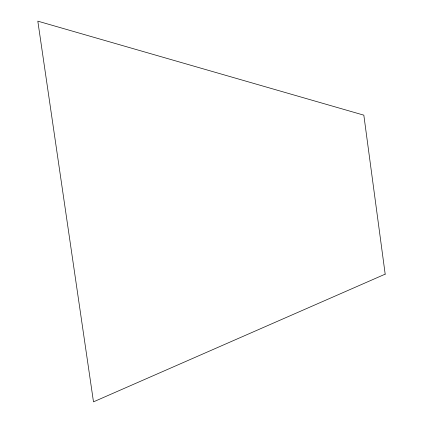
<?xml version="1.0" encoding="UTF-8"?>
<svg xmlns="http://www.w3.org/2000/svg" width="423" height="423" viewBox="0 0 423 423"><rect width="100%" height="100%" fill="white"/><g stroke="black" fill="none" stroke-linecap="round" stroke-linejoin="round"><path stroke-width="0.63" d="M385.184 274.152L93.488 401.85L37.816 21.15L363.833 115.162L385.184 274.152"/></g></svg>
